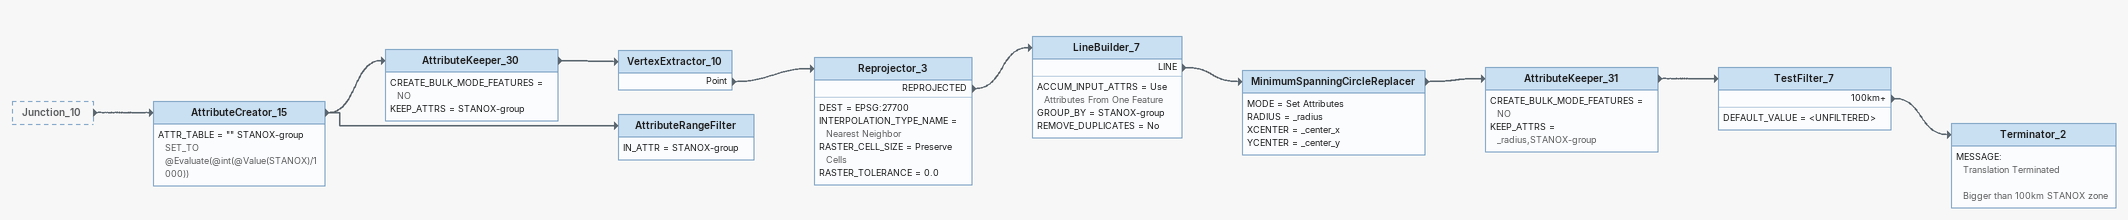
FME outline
Junction_10 [outside]
    -> AttributeCreator_15
AttributeCreator_15
    ATTR_TABLE = "" STANOX-group SET_TO @Evaluate(@int(@Value(STANOX)/1000))
    -> AttributeRangeFilter
    -> AttributeKeeper_30
AttributeKeeper_30
    CREATE_BULK_MODE_FEATURES = NO
    KEEP_ATTRS = STANOX-group
    -> VertexExtractor_10
VertexExtractor_10
    Point -> Reprojector_3
Reprojector_3
    DEST = EPSG:27700
    INTERPOLATION_TYPE_NAME = Nearest Neighbor
    RASTER_CELL_SIZE = Preserve Cells
    RASTER_TOLERANCE = 0.0
    REPROJECTED -> LineBuilder_7
LineBuilder_7
    ACCUM_INPUT_ATTRS = Use Attributes From One Feature
    GROUP_BY = STANOX-group
    REMOVE_DUPLICATES = No
    LINE -> MinimumSpanningCircleReplacer
MinimumSpanningCircleReplacer
    MODE = Set Attributes
    RADIUS = _radius
    XCENTER = _center_x
    YCENTER = _center_y
    -> AttributeKeeper_31
AttributeKeeper_31
    CREATE_BULK_MODE_FEATURES = NO
    KEEP_ATTRS = _radius,STANOX-group
    -> TestFilter_7
TestFilter_7
    DEFAULT_VALUE = <UNFILTERED>
    100km+ -> Terminator_2
Terminator_2
    MESSAGE:
      Translation Terminated

      Bigger than 100km STANOX zone
AttributeRangeFilter
    IN_ATTR = STANOX-group
